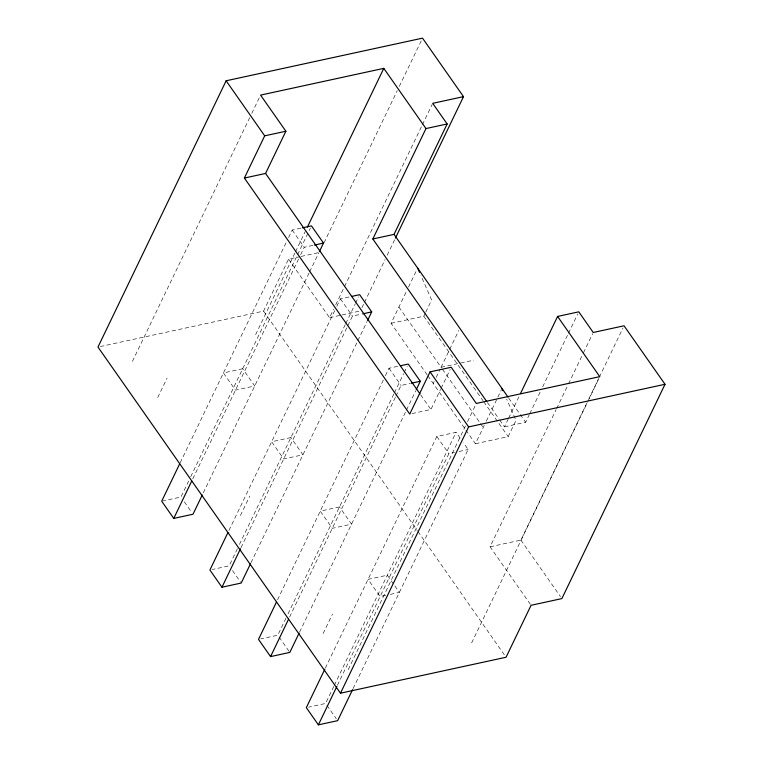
<?xml version="1.0" encoding="UTF-8"?>
<svg xmlns="http://www.w3.org/2000/svg" width="763" height="763" viewBox="0 0 763 763"><rect width="100%" height="100%" fill="white"/><g stroke="black" fill="none" stroke-linecap="round" stroke-linejoin="round"><path stroke-width="0.57" stroke-dasharray="3.81 2.86" d="M132.419 361.385L249.72 117.636M251.79 113.344L259.534 97.254M157.731 397.513L167.107 378.028M180.221 462.721L286.545 241.785M288.605 237.522L292.191 230.054L301.251 228.089M100.296 346.555L263.569 311.113L288.567 259.162L299.983 256.683M255.643 334.633L294.976 252.915M295.491 251.847L305.305 231.456M188.671 480.995L180.955 497.028L162.834 500.957M190.721 476.713L297.074 255.729M297.589 254.67L310.417 228.013M192.781 478.859L298.6 258.991M300.651 254.728L304.246 247.26L313.307 245.295M203.292 492.85L309.129 272.935M309.644 271.866L318.877 252.677M324.017 242.825L397.256 90.663M399.316 86.372L421.491 40.296M288.567 259.162L329.549 317.646L333.679 309.082M335.739 304.79L343.989 287.641M344.504 286.573L421.863 125.828M422.378 124.76L432.182 104.397M228.938 530.466L334.757 310.598M336.807 306.335L340.403 298.867L349.464 296.902M240.412 515.53L249.787 496.045M237.388 548.74L229.158 565.841L212.171 569.532M239.448 544.458L345.286 324.542M345.801 323.483L355.043 304.284M355.548 303.216L358.629 296.826M240.994 547.672L347.327 326.736M347.842 325.667L352.458 316.073L361.519 314.108M361.9 307.747L363.97 303.464M364.485 302.386L385.115 259.525M387.175 255.243L394.91 239.162M250.989 562.732L357.342 341.748M357.857 340.679L367.089 321.49M427.137 374.776L391.076 323.302L406.498 291.266M408.52 287.06L416.636 270.207M277.541 599.842L383.36 379.974M385.41 375.701L389.006 368.243L399.202 366.03M391.076 323.302L423.808 316.197L425.277 313.154M425.764 312.143L431.62 299.964L420.909 275.538M285.991 618.106L277.761 635.217L260.774 638.898M288.052 613.833L393.889 393.918M394.404 392.85L403.637 373.66M404.152 372.592L407.232 366.192M289.597 617.048L395.415 397.17M395.93 396.111L401.061 385.449L410.122 383.474M299.592 632.107L405.945 411.123M406.46 410.055L415.692 390.866M433.26 383.512L434.242 381.49M436.188 377.427L440.098 369.311M398.887 307.069L441.071 367.28L449.188 350.427M449.693 349.378L458.811 330.417M323.092 633.538L332.468 614.062M411.972 413.594L430.923 409.483L440.575 389.426M441.081 388.367L450.227 369.378M325.362 668.102L436.827 436.493L456.074 432.316L460.766 439.011M333.812 686.366L325.582 703.467L308.595 707.158M334.328 685.298L456.074 432.316M337.418 685.298L448.873 453.699L454.538 452.469M348.166 669.723L465.468 425.973M467.538 421.681L475.797 404.514M353.069 688.607L468.129 449.521L463.446 442.826M465.916 430.132L475.444 443.732L484.276 425.382M486.298 421.176L501.51 389.578M499.679 420.022L504.457 426.841L508.072 419.335M508.587 418.267L519.422 395.749M475.444 443.732L508.177 436.627L515.988 420.384L506.67 399.144M504.457 426.841L525.64 422.244L529.245 414.738M529.76 413.67L540.595 391.152M542.665 386.87L567.939 334.347M568.454 333.269L577.744 313.974M530.38 604.315L490.084 546.804L556.103 409.636M556.618 408.558L567.968 384.991M568.483 383.913L582.922 353.908M583.437 352.84L592.717 333.545M490.084 546.804L520.9 540.109L586.909 402.95M588.969 398.658L598.774 378.295M599.289 377.227L623.009 327.937M471.629 642.923L587.386 402.397M587.901 401.319L598.745 378.791M301.118 256.435L319.373 252.477M329.549 317.646L340.956 315.176M342.101 314.928L360.355 310.961M441.071 367.28L473.804 360.174M459.068 451.486L468.129 449.521M385.773 595.35L380.117 596.58L368.062 579.375L387.318 575.197L393.336 583.8M390.303 594.367L399.364 592.403L394.013 584.754M508.759 398.152L519.565 413.575M520.232 414.538L525.64 422.244M487.404 402.502L499.002 419.049M423.808 316.197L483.008 400.689M483.685 401.662L508.177 436.627M442.435 369.225L479.86 422.635M480.537 423.608L483.256 427.49M427.814 375.749L465.239 429.159M420.671 394.853L430.923 409.483M520.9 540.109L560.509 596.656M292.191 230.054L304.246 247.26M340.403 298.867L352.458 316.073M389.006 368.243L401.061 385.449M436.827 436.493L448.873 453.699M263.569 311.113L417.256 530.495M417.943 531.468L504.696 655.303M184.303 501.806L191.666 512.316M232.505 570.619L240.545 582.093M279.105 637.124L289.148 651.459M326.917 705.374L336.292 718.756M242.682 368.758L223.425 372.935L235.481 390.141L254.737 385.964L242.682 368.758M290.894 437.571L271.638 441.748L283.693 458.954L302.949 454.777L290.894 437.571M339.497 506.947L320.241 511.124L332.296 528.33L351.552 524.143L339.497 506.947"/><path stroke-width="1.14" d="M395.425 238.094L463.503 96.643L422.521 38.15L226.134 80.783L97.979 347.06L340.479 693.195L506.06 657.248L531.067 605.288L561.873 598.602L665.021 384.285L624.039 325.791L593.232 332.477L578.774 311.829L557.591 316.435L520.452 393.613M557.591 316.435L599.775 376.645L476.312 403.446L451.238 367.261L430.055 371.858L409.741 414.08L244.379 178.046L264.694 135.833L285.877 131.236L260.565 95.108L383.799 68.355L425.983 128.566L372.84 238.981L486.727 401.529M244.379 178.046L265.562 173.449L285.877 131.236M179.706 463.799L161.699 501.205L173.754 518.411L193.001 514.233L202.262 494.987M307.365 227.164L383.799 68.355M173.754 518.411L191.751 480.995M319.392 251.609L323.502 243.082L311.447 225.877L302.386 227.841M227.908 532.612L209.911 570.018L221.957 587.224L241.213 583.046L250.474 563.8M221.957 587.224L240.479 548.74M372.84 238.981L394.023 234.384L447.156 123.968L432.697 103.329L463.503 96.643M367.604 320.422L371.715 311.895L359.659 294.69L351.733 296.406M276.511 601.978L258.514 639.394L270.56 656.6L289.816 652.413L299.077 633.176M270.56 656.6L288.567 619.184M416.207 389.798L420.308 381.262L408.262 364.065L400.327 365.782M324.847 669.17L306.325 707.644L318.381 724.85L337.637 720.673L352.554 689.676M318.381 724.85L336.903 686.366M340.479 693.195L468.625 426.908L665.021 384.285M425.983 128.566L447.156 123.968M314.442 245.047L323.502 243.082M362.654 313.86L371.715 311.895M411.247 383.236L420.308 381.262M394.023 234.384L508.091 397.189M226.134 80.783L264.694 135.833M430.055 371.858L468.625 426.908M265.562 173.449L419.993 393.87M502.016 388.52L502.941 390.646M417.647 268.099L419.507 272.343"/></g></svg>
